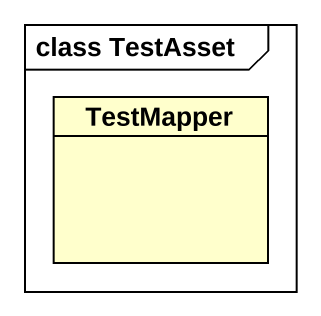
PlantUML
@startuml
mainframe class TestAsset
hide circle
hide empty members
class TestMapper
@enduml
